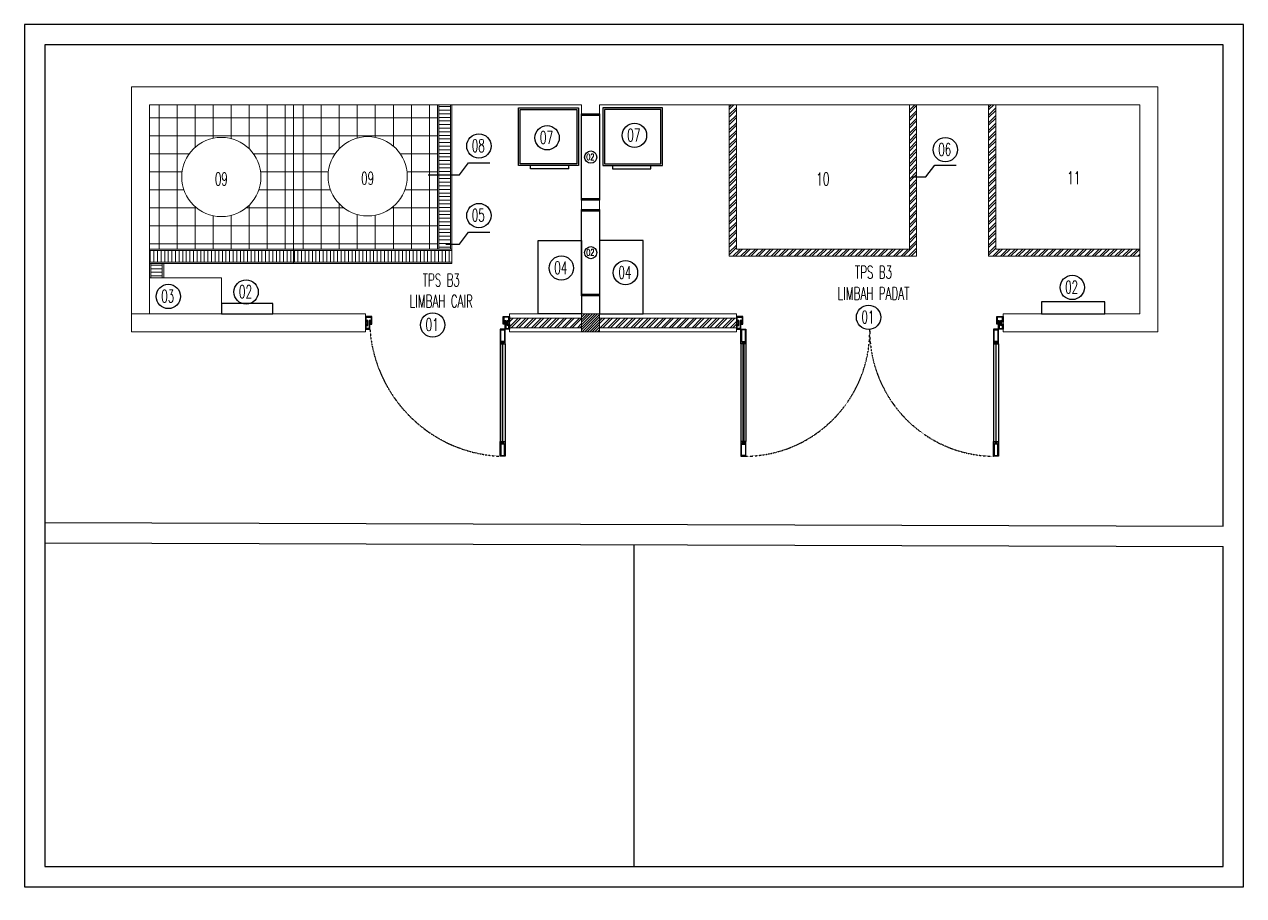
# Model space of a CAD drawing. Header units: millimetres. Extents: x 43312 to 271118, y 7927 to 51490.
# Drawn here: x 92752 to 95722, y 25430 to 27551 of the extents above; entities that cross this region are included whole.
import ezdxf

# ---------------------------------------------------------------- set-up
doc = ezdxf.new("R2010")
doc.units = ezdxf.units.MM
doc.header["$MEASUREMENT"] = 0
doc.linetypes.add('HIDDEN', pattern=[0.375, 0.25, -0.125])
doc.layers.add('ALM', color=120, linetype='Continuous')
doc.layers.add('inst ME', color=7, linetype='Continuous', lineweight=13)
doc.styles.add('300', font='rs.shx', dxfattribs={"width": 0.6, "height": 100})
pattern_1 = [(45, (100403.16, 1045.749), (-9.306575, 9.306575), []), (45, (100409.364, 1045.749), (-9.306575, 9.306575), [])]
pattern_2 = [(0, (100403.1595, 1045.749), (0, 8.7743233), [])]
pattern_3 = [(90, (92334.924, 22805.125), (-43.8716, 0), []), (180, (92334.924, 22805.125), (-2e-15, -43.8716), [])]

msp = doc.modelspace()

# ---------------------------------------------------------------- hatches: boundary and pattern name
at = {"layer": 'inst ME'}
h = msp.add_hatch(dxfattribs=at)
h.set_pattern_fill('ANSI37', color=129, scale=350.972931, angle=45)
h.set_pattern_definition(pattern_3)
h.paths.add_polyline_path([(93407.7, 27355.1), (93056.8, 27355.1), (93056.8, 27004.1), (93407.7, 27004.1)])
h.paths.add_polyline_path([(93328.8, 27179.6, -1), (93135.7, 27179.6, -1)], flags=16)
h.paths.add_polyline_path([(93189.1, 27151.5), (93275.1, 27151.5), (93275.1, 27197.8), (93189.1, 27197.8)], flags=8)
h = msp.add_hatch(dxfattribs=at)
h.set_pattern_fill('ANSI37', color=129, scale=350.972931, angle=45)
h.set_pattern_definition(pattern_3)
h.paths.add_polyline_path([(93758.7, 27355.1), (93407.7, 27355.1), (93407.7, 27004.1), (93758.7, 27004.1)])
h.paths.add_polyline_path([(93685.1, 27181.4, -1), (93492.1, 27181.4, -1)], flags=16)
h.paths.add_polyline_path([(93545.4, 27153.3), (93631.4, 27153.3), (93631.4, 27199.6), (93545.4, 27199.6)], flags=8)
h = msp.add_hatch(dxfattribs=at)
h.set_pattern_fill('_USER', color=4, scale=8.774323, pattern_type=0)
h.set_pattern_definition(pattern_2)
h.paths.add_polyline_path([(93790.3, 27355.1), (93762.2, 27355.1), (93762.2, 27000.6), (93790.3, 27000.6)])
h = msp.add_hatch(dxfattribs=at)
h.set_pattern_fill('ANSI32', color=4, scale=35.097293)
h.set_pattern_definition([(45, (100403.16, 1045.749), (-9.306575, 9.306575), []), (45, (100409.364, 1045.749), (-9.306575, 9.306575), [])])
h.paths.add_polyline_path([(94925.7, 27355.1), (94908.1, 27355.1), (94908.1, 27004.1), (94487, 27004.1), (94487, 27355.1), (94469.4, 27355.1), (94469.4, 26986.6), (94925.7, 26986.6)])
h.paths.add_polyline_path([(95118.7, 27355.1), (95101.2, 27355.1), (95101.2, 26986.6), (95469.7, 26986.6), (95469.7, 27004.1), (95118.7, 27004.1)])
h = msp.add_hatch(dxfattribs=at)
h.set_pattern_fill('_USER', color=4, scale=8.774323, angle=90, pattern_type=0)
h.set_pattern_definition([(90, (100403.1595, 1045.749), (-8.7743233, 5e-16), [])])
h.paths.add_polyline_path([(93793.8, 27000.6), (93407.7, 27000.6), (93407.7, 26972.5), (93793.8, 26972.5)])
h.paths.add_polyline_path([(93407.7, 27000.6), (93056.8, 27000.6), (93056.8, 26972.5), (93407.7, 26972.5)])
h = msp.add_hatch(dxfattribs=at)
h.set_pattern_fill('_USER', color=4, scale=8.774323, pattern_type=0)
h.set_pattern_definition(pattern_2)
h.paths.add_polyline_path([(93088.3, 26969), (93060.3, 26969), (93060.3, 26933.9), (93088.3, 26933.9)])
h = msp.add_hatch(dxfattribs=at)
h.set_pattern_fill('ANSI32', color=129, scale=35.097293, angle=360)
h.set_pattern_definition(pattern_1)
h.paths.add_polyline_path([(94109.7, 26836), (93934.2, 26836), (93934.2, 26812.5), (94109.7, 26812.5)])
h = msp.add_hatch(dxfattribs=at)
h.set_pattern_fill('ANSI31', color=129, scale=35.097293, angle=360)
h.set_pattern_definition([(45, (118892.35, 15542.4177), (-3.10219174, 3.10219174), [])])
h.paths.add_polyline_path([(94153.6, 26846.2), (94109.7, 26846.2), (94109.7, 26802.3), (94153.6, 26802.3)])
h = msp.add_hatch(dxfattribs=at)
h.set_pattern_fill('ANSI32', color=129, scale=35.097293, angle=360)
h.set_pattern_definition(pattern_1)
h.paths.add_polyline_path([(94487, 26836), (94153.6, 26836), (94153.6, 26812.5), (94487, 26812.5)])

# ---------------------------------------------------------------- linework, layer by layer
at = {"linetype": 'Continuous'}
for p, q in [((93956.3, 27207.6), (93956.3, 27347.9)), ((93956.3, 27347.9), (94102, 27347.9)), ((93960.2, 27211.5), (93960.2, 27344)), ((93960.2, 27344), (94098.1, 27344)), ((94098.1, 27344), (94098.1, 27211.5)), ((94102, 27347.9), (94102, 27207.6)), ((94161.2, 27347.9), (94161.2, 27207.6)), ((94307, 27347.9), (94161.2, 27347.9)), ((94165.1, 27344), (94165.1, 27211.5)), ((94303.1, 27344), (94165.1, 27344)), ((94303.1, 27211.5), (94303.1, 27344)), ((94307, 27207.6), (94307, 27347.9)), ((94102, 27207.6), (93956.3, 27207.6)), ((94098.1, 27211.5), (93960.2, 27211.5)), ((93985.1, 27199.8), (93985.1, 27207.6)), ((94161.2, 27207.6), (94307, 27207.6)), ((94165.1, 27211.5), (94303.1, 27211.5)), ((94184.6, 27207.6), (94184.6, 27199.8)), ((94278.2, 27199.8), (94278.2, 27207.6)), ((94078.7, 27199.8), (93985.1, 27199.8)), ((94184.6, 27199.8), (94278.2, 27199.8))]:
    msp.add_line(p, q, dxfattribs=at)
for points in [[(92752.3, 25451.1), (95722.3, 25451.1), (95722.3, 27551.1), (92752.3, 27551.1), (92752.3, 25451.1)], [(95672.3, 26329.7), (95672.3, 27501.1), (92802.3, 27501.1), (92802.3, 25501.1), (95672.3, 25501.1), (95672.3, 26279.7)], [(94109.7, 27333.3), (94153.6, 27333.3), (94153.6, 27122.8), (94109.7, 27122.8), (94109.7, 27333.3)], [(94109.7, 27329.8), (94153.6, 27329.8)], [(93736.2, 27185.1), (93812.3, 27185.1), (93834.4, 27214.1), (93886.4, 27214.1)], [(94078.7, 27199.8), (94078.7, 27207.6)], [(94915.3, 27179.6), (94948.4, 27179.6), (94970.5, 27208.6), (95022.5, 27208.6)], [(94153.6, 27126.3), (94109.7, 27126.3)], [(94109.7, 27100.7), (94153.6, 27100.7), (94153.6, 26890.1), (94109.7, 26890.1), (94109.7, 27100.7)], [(94109.7, 27097.1), (94153.6, 27097.1)], [(93779.2, 27015.9), (93812.3, 27015.9), (93834.4, 27044.9), (93886.4, 27044.9)], [(94153.6, 26893.6), (94109.7, 26893.6)], [(92802.3, 26338.6), (95672.3, 26329.7)], [(92802.2, 26288.6), (95672.3, 26279.7)], [(94237.3, 26284.1), (94237.3, 25501.1)]]:
    msp.add_lwpolyline(points)
for points in [[(94109.7, 26846.2), (94003.5, 26846.2), (94003.5, 27024.7), (94109.7, 27024.7)], [(94153.6, 26846.2), (94259.7, 26846.2), (94259.7, 27024.7), (94153.6, 27024.7)], [(93232.2, 26846.2), (93357.8, 26846.2), (93357.8, 26871.4), (93232.2, 26871.4)], [(95230.4, 26846.2), (95384.2, 26846.2), (95384.2, 26875.6), (95230.4, 26875.6)]]:
    msp.add_lwpolyline(points, close=True)
at = {"color": 5}
for centre, radius in [((94025.7, 27275.1), 29.6), ((94238.5, 27280.9), 29.6), ((93859.5, 27254.9), 29.6), ((94995.8, 27246), 29.6), ((94131.9, 27228.1), 14.8), ((93859.5, 27085.7), 29.6), ((94131.9, 26995.4), 14.8), ((94060.5, 26957.9), 29.6), ((94216.6, 26946.5), 29.6), ((95304.9, 26910.7), 29.6), ((93102.9, 26888.7), 29.6), ((93292.5, 26899.6), 29.6), ((93747, 26819.4), 29.6), ((94808.7, 26837.9), 29.6)]:
    msp.add_circle(centre, radius, dxfattribs=at)
at = {"layer": 'ALM'}
for p, q in [((93911, 26773.3), (93911, 26535.2)), ((93923.4, 26773.3), (93923.4, 26535.2)), ((94497.8, 26773.3), (94497.8, 26535.2)), ((94510.1, 26773.3), (94510.1, 26535.2)), ((95113.1, 26773.3), (95113.1, 26535.2)), ((95125.4, 26773.3), (95125.4, 26535.2))]:
    msp.add_line(p, q, dxfattribs=at)
for points in [[(93594, 26828.9), (93595.7, 26828.9), (93597.1, 26826.2), (93598.7, 26826.2), (93598.7, 26839.8), (93583.2, 26839.8), (93583.2, 26826.2), (93584.8, 26826.2), (93586.2, 26828.9), (93587.7, 26828.9), (93587.7, 26824.3), (93587.7, 26819.7), (93586.2, 26819.7), (93584.8, 26822.4), (93583.2, 26822.4), (93583.2, 26808.8), (93594, 26808.8)], [(93592.5, 26810.4), (93584.8, 26810.4), (93584.8, 26818.1), (93589.3, 26818.1), (93589.3, 26824.3), (93589.3, 26830.5), (93584.8, 26830.5), (93584.8, 26838.2), (93597.1, 26838.2), (93597.1, 26830.5), (93592.5, 26830.5)], [(93598.7, 26825.8), (93596.9, 26825.8), (93595.6, 26828.6), (93594.4, 26828.6), (93594.4, 26824.3), (93597.1, 26824.3), (93597.1, 26822.8), (93594.4, 26822.8), (93594.4, 26821.2), (93598.7, 26821.2)], [(93923.4, 26828.9), (93921.7, 26828.9), (93920.3, 26826.2), (93918.7, 26826.2), (93918.7, 26839.8), (93934.2, 26839.8), (93934.2, 26826.2), (93932.6, 26826.2), (93931.3, 26828.9), (93929.7, 26828.9), (93929.7, 26824.3), (93929.7, 26819.7), (93931.3, 26819.7), (93932.6, 26822.4), (93934.2, 26822.4), (93934.2, 26808.8), (93923.4, 26808.8)], [(93918.7, 26825.8), (93920.5, 26825.8), (93921.9, 26828.6), (93923.1, 26828.6), (93923.1, 26824.3), (93920.3, 26824.3), (93920.3, 26822.8), (93923.1, 26822.8), (93923.1, 26821.2), (93918.7, 26821.2)], [(93924.9, 26810.4), (93932.6, 26810.4), (93932.6, 26818.1), (93928.2, 26818.1), (93928.2, 26824.3), (93928.2, 26830.5), (93932.6, 26830.5), (93932.6, 26838.2), (93920.3, 26838.2), (93920.3, 26830.5), (93924.9, 26830.5)], [(94497.8, 26828.9), (94499.5, 26828.9), (94500.9, 26826.2), (94502.4, 26826.2), (94502.4, 26839.8), (94487, 26839.8), (94487, 26826.2), (94488.5, 26826.2), (94489.9, 26828.9), (94491.4, 26828.9), (94491.4, 26824.3), (94491.4, 26819.7), (94489.9, 26819.7), (94488.5, 26822.4), (94487, 26822.4), (94487, 26808.8), (94497.8, 26808.8)], [(94496.2, 26810.4), (94488.5, 26810.4), (94488.5, 26818.1), (94493, 26818.1), (94493, 26824.3), (94493, 26830.5), (94488.5, 26830.5), (94488.5, 26838.2), (94500.9, 26838.2), (94500.9, 26830.5), (94496.2, 26830.5)], [(94502.4, 26825.8), (94500.7, 26825.8), (94499.3, 26828.6), (94498.1, 26828.6), (94498.1, 26824.3), (94500.9, 26824.3), (94500.9, 26822.8), (94498.1, 26822.8), (94498.1, 26821.2), (94502.4, 26821.2)], [(95125.4, 26828.9), (95123.7, 26828.9), (95122.3, 26826.2), (95120.8, 26826.2), (95120.8, 26839.8), (95136.3, 26839.8), (95136.3, 26826.2), (95134.7, 26826.2), (95133.3, 26828.9), (95131.8, 26828.9), (95131.8, 26824.3), (95131.8, 26819.7), (95133.3, 26819.7), (95134.7, 26822.4), (95136.3, 26822.4), (95136.3, 26808.8), (95125.4, 26808.8)], [(95120.8, 26825.8), (95122.5, 26825.8), (95123.9, 26828.6), (95125.1, 26828.6), (95125.1, 26824.3), (95122.3, 26824.3), (95122.3, 26822.8), (95125.1, 26822.8), (95125.1, 26821.2), (95120.8, 26821.2)], [(95127, 26810.4), (95134.7, 26810.4), (95134.7, 26818.1), (95130.2, 26818.1), (95130.2, 26824.3), (95130.2, 26830.5), (95134.7, 26830.5), (95134.7, 26838.2), (95122.3, 26838.2), (95122.3, 26830.5), (95127, 26830.5)], [(93915.3, 26773.3), (93915.3, 26774.8), (93914.1, 26776.2), (93914.1, 26777.8), (93920.3, 26777.8), (93920.3, 26776.2), (93919, 26774.8), (93919, 26773.3), (93923.4, 26773.3), (93923.4, 26808.8), (93921.8, 26808.8), (93921.8, 26808.8), (93912.6, 26808.8), (93912.6, 26808.8), (93911, 26808.8), (93911, 26773.3)], [(93912.6, 26779.3), (93912.6, 26807.3), (93921.8, 26807.3), (93921.8, 26779.3)], [(94505.8, 26773.3), (94505.8, 26774.8), (94507.1, 26776.2), (94507.1, 26777.8), (94500.9, 26777.8), (94500.9, 26776.2), (94502.1, 26774.8), (94502.1, 26773.3), (94497.8, 26773.3), (94497.8, 26808.8), (94499.3, 26808.8), (94499.3, 26808.8), (94508.6, 26808.8), (94508.6, 26808.8), (94510.1, 26808.8), (94510.1, 26773.3)], [(94508.6, 26779.3), (94508.6, 26807.3), (94499.3, 26807.3), (94499.3, 26779.3)], [(95117.4, 26773.3), (95117.4, 26774.8), (95116.2, 26776.2), (95116.2, 26777.8), (95122.3, 26777.8), (95122.3, 26776.2), (95121.1, 26774.8), (95121.1, 26773.3), (95125.4, 26773.3), (95125.4, 26808.8), (95123.9, 26808.8), (95123.9, 26808.8), (95114.6, 26808.8), (95114.6, 26808.8), (95113.1, 26808.8), (95113.1, 26773.3)], [(95114.6, 26779.3), (95114.6, 26807.3), (95123.9, 26807.3), (95123.9, 26779.3)], [(93915.3, 26535.2), (93915.3, 26533.7), (93914.1, 26532.3), (93914.1, 26530.7), (93920.3, 26530.7), (93920.3, 26532.3), (93919, 26533.7), (93919, 26535.2), (93923.4, 26535.2), (93923.4, 26499.6), (93921.8, 26499.6), (93921.8, 26499.6), (93912.6, 26499.6), (93912.6, 26499.6), (93911, 26499.6), (93911, 26535.2)], [(93912.6, 26529.2), (93912.6, 26501.2), (93921.8, 26501.2), (93921.8, 26529.2)], [(94505.8, 26535.2), (94505.8, 26533.7), (94507.1, 26532.3), (94507.1, 26530.7), (94500.9, 26530.7), (94500.9, 26532.3), (94502.1, 26533.7), (94502.1, 26535.2), (94497.8, 26535.2), (94497.8, 26499.6), (94499.3, 26499.6), (94499.3, 26499.6), (94508.6, 26499.6), (94508.6, 26499.6), (94510.1, 26499.6), (94510.1, 26535.2)], [(94508.6, 26529.2), (94508.6, 26501.2), (94499.3, 26501.2), (94499.3, 26529.2)], [(95117.4, 26535.2), (95117.4, 26533.7), (95116.2, 26532.3), (95116.2, 26530.7), (95122.3, 26530.7), (95122.3, 26532.3), (95121.1, 26533.7), (95121.1, 26535.2), (95125.4, 26535.2), (95125.4, 26499.6), (95123.9, 26499.6), (95123.9, 26499.6), (95114.6, 26499.6), (95114.6, 26499.6), (95113.1, 26499.6), (95113.1, 26535.2)], [(95114.6, 26529.2), (95114.6, 26501.2), (95123.9, 26501.2), (95123.9, 26529.2)]]:
    msp.add_lwpolyline(points, close=True, dxfattribs=at)
at = {"layer": 'ALM', "color": 251}
for points in [[(93916.6, 26773.3), (93916.6, 26776.5), (93917.8, 26776.5), (93917.8, 26773.3), (93919, 26773.3), (93919, 26777.8), (93915.3, 26777.8), (93915.3, 26773.3)], [(93917.8, 26532), (93917.8, 26776.5), (93916.6, 26776.5), (93916.6, 26532)], [(94504.6, 26773.3), (94504.6, 26776.5), (94503.3, 26776.5), (94503.3, 26773.3), (94502.1, 26773.3), (94502.1, 26777.8), (94505.8, 26777.8), (94505.8, 26773.3)], [(94503.3, 26532), (94503.3, 26776.5), (94504.6, 26776.5), (94504.6, 26532)], [(95118.6, 26773.3), (95118.6, 26776.5), (95119.9, 26776.5), (95119.9, 26773.3), (95121.1, 26773.3), (95121.1, 26777.8), (95117.4, 26777.8), (95117.4, 26773.3)], [(95119.9, 26532), (95119.9, 26776.5), (95118.6, 26776.5), (95118.6, 26532)], [(93916.6, 26535.2), (93916.6, 26532), (93917.8, 26532), (93917.8, 26535.2), (93919, 26535.2), (93919, 26530.7), (93915.3, 26530.7), (93915.3, 26535.2)], [(94504.6, 26535.2), (94504.6, 26532), (94503.3, 26532), (94503.3, 26535.2), (94502.1, 26535.2), (94502.1, 26530.7), (94505.8, 26530.7), (94505.8, 26535.2)], [(95118.6, 26535.2), (95118.6, 26532), (95119.9, 26532), (95119.9, 26535.2), (95121.1, 26535.2), (95121.1, 26530.7), (95117.4, 26530.7), (95117.4, 26535.2)]]:
    msp.add_lwpolyline(points, close=True, dxfattribs=at)
at = {"layer": 'ALM', "color": 251, "linetype": 'HIDDEN', "ltscale": 0.35}
for centre, radius, start, end in [((93927.2, 26833.3), 334, 184.1959, 267.2344), ((94506.1, 26805.1), 305.5, 270.756, 0.6944), ((95117.1, 26805.1), 305.5, 179.3056, 269.244)]:
    msp.add_arc(centre, radius, start, end, dxfattribs=at)
at = {"layer": 'inst ME'}
for p, q in [((93583.2, 26846.2), (93583.2, 26802.3)), ((93934.2, 26846.2), (93934.2, 26802.3)), ((94487, 26846.2), (94487, 26802.3)), ((95136.3, 26846.2), (95136.3, 26802.3))]:
    msp.add_line(p, q, dxfattribs=at)
for points in [[(94109.7, 27399), (93012.9, 27399)], [(93012.9, 27399), (93012.9, 26802.3)], [(94109.7, 27399), (95513.6, 27399), (95513.6, 26802.3), (95136.3, 26802.3)], [(94109.7, 27399), (94153.6, 27399)], [(94109.7, 27355.1), (93056.8, 27355.1)], [(93056.8, 27355.1), (93056.8, 26846.2)], [(93056.8, 27355.1), (93407.7, 27355.1), (93407.7, 27004.1), (93056.8, 27004.1), (93056.8, 27355.1)], [(93056.8, 27004.1), (93758.7, 27004.1), (93758.7, 27355.1), (93856, 27355.1)], [(93091.9, 26969), (93793.8, 26969), (93793.8, 27355.1)], [(93407.7, 27355.1), (93758.7, 27355.1), (93758.7, 27004.1), (93407.7, 27004.1), (93407.7, 27355.1)], [(93762.2, 27004.1), (93762.2, 27355.1)], [(93790.3, 27004.1), (93790.3, 27355.1)], [(94487, 26802.3), (94109.7, 26802.3), (94109.7, 27355.1)], [(94487, 26846.2), (94153.6, 26846.2), (94153.6, 27355.1), (95469.7, 27355.1), (95469.7, 26846.2), (95136.3, 26846.2)], [(94925.7, 27355.1), (94925.7, 26986.6), (94469.4, 26986.6), (94469.4, 27355.1)], [(94487, 27355.1), (94908.1, 27355.1), (94908.1, 27004.1), (94487, 27004.1), (94487, 27355.1)], [(94908.1, 27355.1), (94908.1, 27004.1), (94487, 27004.1), (94487, 27355.1)], [(94679.9, 27355.1), (94715, 27355.1)], [(95101, 27355.1), (95136.1, 27355.1)], [(95101.2, 27355.1), (95101.2, 26986.6), (95469.7, 26986.6)], [(95118.7, 27355.1), (95469.7, 27355.1), (95469.7, 27004.1), (95118.7, 27004.1), (95118.7, 27355.1)], [(95118.7, 27355.1), (95118.7, 27004.1), (95469.7, 27004.1)], [(93056.8, 27004.1), (93056.8, 26933.9)], [(93056.8, 27000.6), (93793.8, 27000.6)], [(93407.7, 27004.1), (93407.7, 26969)], [(93758.7, 27004.1), (93793.8, 27004.1)], [(93056.8, 26972.5), (93793.8, 26972.5)], [(93091.9, 26969), (93056.8, 26969)], [(93060.3, 26969), (93060.3, 26933.9)], [(93088.3, 26969), (93088.3, 26933.9)], [(93091.9, 26969), (93091.9, 26933.9)], [(93056.8, 26933.9), (93232.2, 26933.9), (93232.2, 26846.2), (93056.8, 26846.2), (93056.8, 26933.9)], [(93583.2, 26846.2), (93012.9, 26846.2)], [(93583.2, 26802.3), (93583.2, 26846.2)], [(93583.2, 26802.3), (93583.2, 26846.2)], [(94109.7, 26846.2), (93934.2, 26846.2)], [(93934.2, 26802.3), (93934.2, 26846.2)], [(94109.7, 26836), (93934.2, 26836)], [(94487, 26836), (94153.6, 26836)], [(93583.2, 26802.3), (93012.9, 26802.3)], [(94109.7, 26812.5), (93934.2, 26812.5)], [(94109.7, 26802.3), (93934.2, 26802.3)], [(94487, 26812.5), (94153.6, 26812.5)]]:
    msp.add_lwpolyline(points, dxfattribs=at)
msp.add_lwpolyline([(94153.6, 26846.2), (94109.7, 26846.2), (94109.7, 26802.3), (94153.6, 26802.3)], close=True, dxfattribs=at)
at = {"layer": 'inst ME', "color": 5}
for centre in [(93232.2, 27179.6), (93588.6, 27181.4)]:
    msp.add_circle(centre, 96.5, dxfattribs=at)

# ---------------------------------------------------------------- texts
at = {"layer": 'inst ME', "color": 3, "attachment_point": 5, "style": '300'}
for s, insert, char_height in [('\\A1;07', (94237, 27281.6), 30.89), ('\\A1;08', (93858, 27255.7), 30.89), ('\\A1;07', (94024.3, 27275.8), 30.89), ('\\A1;02', (94131.1, 27228.5), 15.47), ('\\A1;06', (94994.3, 27246.7), 30.89), ('\\A1;09', (93232.1, 27174.7), 30.89), ('\\A1;09', (93588.4, 27176.4), 30.89), ('\\A1;10', (94697.4, 27174.7), 30.89), ('\\A1;11', (95308.9, 27177.6), 30.89), ('\\A1;05', (93858, 27086.5), 30.89), ('\\A1;02', (94131.1, 26995.8), 15.47), ('\\A1;04', (94059, 26958.7), 30.89), ('\\A1;TPS B3\\PLIMBAH CAIR', (93767.9, 26903), 30.886), ('\\A1;04', (94215.2, 26947.3), 30.89), ('\\A1;TPS B3\\PLIMBAH PADAT', (94820.8, 26921.9), 30.886), ('\\A1;02', (93291, 26900.4), 30.89), ('\\A1;02', (95303.4, 26911.4), 30.89), ('\\A1;03', (93101.5, 26889.4), 30.89), ('\\A1;01', (94807.2, 26838.6), 30.89), ('\\A1;01', (93745.5, 26820.2), 30.89)]:
    msp.add_mtext(s, dxfattribs=dict(at, insert=insert, char_height=char_height))

doc.saveas('drawing.dxf')
